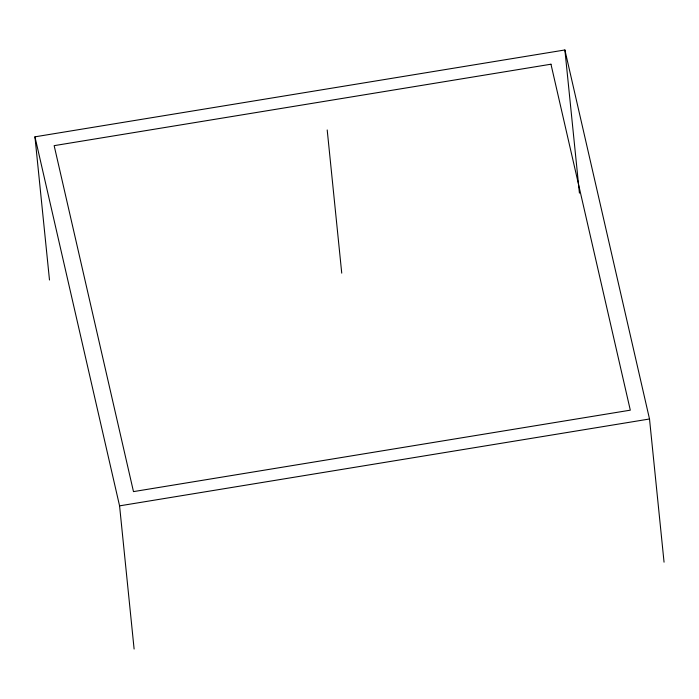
<?xml version="1.0" encoding="UTF-8"?>
<svg xmlns="http://www.w3.org/2000/svg" width="699" height="699" viewBox="0 0 699 699"><rect width="100%" height="100%" fill="white"/><g stroke="black" fill="none" stroke-linecap="round" stroke-linejoin="round"><path stroke-width="1.05" d="M49.489 280.011L34.95 136.829L564.888 49.97L649.511 418.989L664.05 562.171M34.95 136.829L119.573 505.858L649.511 418.989M564.888 49.97L579.427 193.142M327.202 129.962L341.741 273.143M119.573 505.858L134.112 649.03M550.969 64.212L54.155 145.654L133.483 491.615L630.306 410.173L550.969 64.212"/></g></svg>
